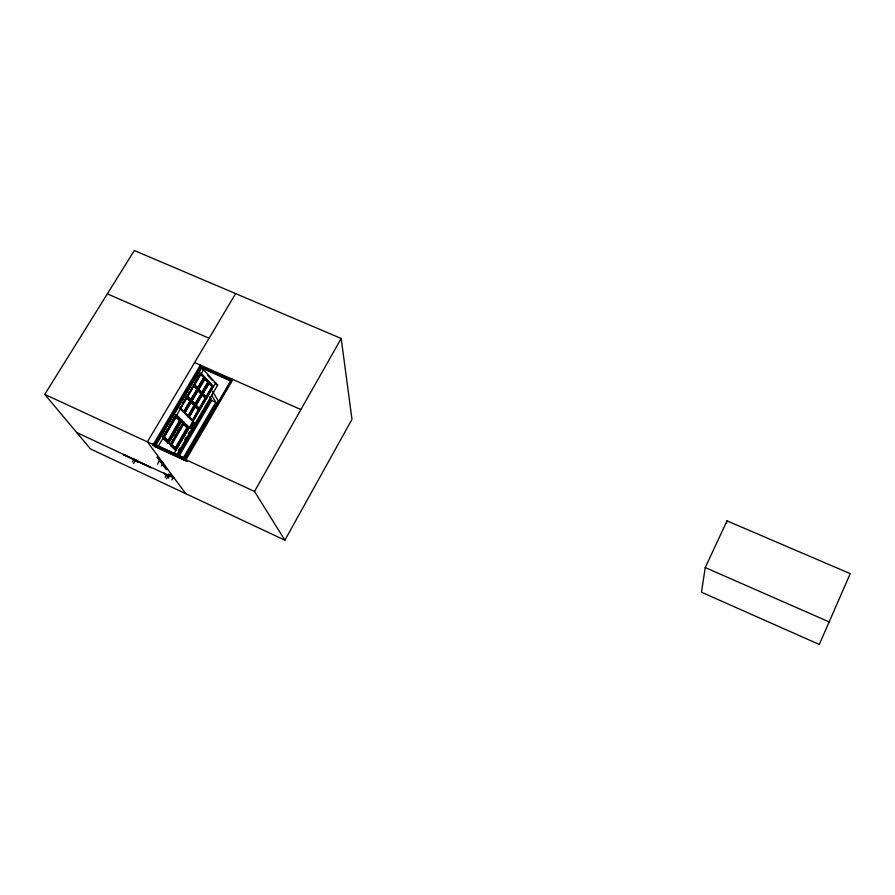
<?xml version="1.0" encoding="UTF-8"?>
<svg xmlns="http://www.w3.org/2000/svg" width="895" height="895" viewBox="0 0 895 895"><rect width="100%" height="100%" fill="white"/><g stroke="black" fill="none" stroke-linecap="round" stroke-linejoin="round"><path stroke-width="1.34" d="M167.779 442.846L181.349 420.079L182.099 420.348L168.629 443.17L167.779 442.846L180.611 420.247L181.461 420.113L176.796 415.56M163.237 438.46L168.417 443.081L181.886 420.27L180.88 420.337L175.834 415.403L163.516 436.189M175.89 415.47L175.901 414.665M170.699 445.665L175.375 450.062L188.185 427.642L189.136 427.553L175.8 450.219L170.598 444.647L183.453 422.116L182.032 424.51M183.218 422.82L183.24 422.037L184.09 422.339L170.654 445.128M190.534 400.915L183.822 412.282L184.672 412.595L205.223 377.813L203.747 377.712L197.325 388.34M184.034 412.36L180.555 408.019L186.731 396.832M184.851 413.333L188.073 416.6L188.084 415.817M188.286 416.678L184.694 412.752L191.407 401.385L195.39 405.502L188.711 416.835L184.538 412.293M197.471 389.191L190.747 399.729L191.642 400.803M190.993 400.58L197.202 389.482L198.108 389.414L194.137 385.208L187.413 396.563L191.418 400.725L187.558 396.194L194.137 385.208M191.966 428.045C190.322 426.356 190.792 427.765 191.116 426.77M191.866 427.799L192.19 427.049L191.832 427.642M186.708 397.626L190.266 401.217L191.619 401.463L199.764 409.91L198.287 409.798L192.28 420.885L193.13 421.187L180.398 408.388L187.156 396.977L191.172 401.15L184.258 412.595M192.492 420.963L199.126 409.675L192.492 420.963L189.304 417.719M198.321 409.787L190.959 402.023M189.214 416.869L195.613 405.748C201.487 410.883 199.462 411.711 195.166 406.386L195.188 405.592M195.289 424.219L194.83 424.655L195.289 424.14M195.222 406.397L195.613 405.748M202.27 393.822L195.625 405.088L191.653 400.96L198.332 389.649C204.194 394.874 202.192 395.735 197.884 390.298L197.907 389.504M197.929 388.855L204.575 377.6L197.94 389.012M197.94 390.321L198.332 389.649M199.182 408.4L200.01 409.485L187.256 396.116M205.47 398.275L199.372 409.261L205.973 398.04L205.201 398.174L199.126 408.433M194.909 383.205L200.424 373.282L212.797 386.45L206.219 397.626M202.516 393.408L209.128 382.187L205.235 377.981L198.578 389.236L202.516 393.408L198.153 389.09L205.011 377.746L201.073 373.495L194.383 384.794L198.354 389.001L194.528 384.436L200.648 373.349M200.681 374.121L201.073 373.495M201.834 394.628L201.856 393.834L202.717 394.136L206.611 398.264L205.134 397.738M202.729 393.476L201.845 392.379L207.83 382.098M202.069 393.912C202.013 395.31 205.268 395.299 206.398 398.185L199.798 409.418L195.86 405.323L202.505 394.057M207.931 382.176C201.084 373.618 205.615 382.355 209.128 382.187M204.81 377.835L204.776 378.63M206.029 396.765L211.992 386.562L212.797 386.45M206.644 397.772L206.297 396.854L212.294 386.685L213.223 386.595L209.352 382.433L202.74 393.643L206.644 397.772L213.223 386.595M192.022 427.676L191.038 427.441M182.793 421.523L189.337 427.631L176.55 414.9L176.27 415.515L180.969 420.348L168.059 442.208L163.136 437.431L176.114 414.743L176.762 414.978M193.354 423.234L193.018 423.838L194.148 423.637A1.488 0.917 -69.6 0 0 193.13 422.25A1.488 0.917 -69.6 0 0 192.123 424.364A1.488 0.917 -69.6 0 0 193.566 424.622A1.454 0.895 -69.6 0 1 192.145 424.353A1.454 0.895 -69.6 0 1 193.13 422.283A1.454 0.895 -69.6 0 1 194.025 423.603L193.935 423.738M193.186 423.827L193.163 423.201M193.913 423.391L193.421 423.76M178.194 406.901L178.575 407.605M187.156 396.977L186.876 397.593M191.407 401.385L191.127 401.989M205.235 377.981L204.843 378.607M194.875 378.674L195.244 379.558M209.352 382.433L188.409 416.88M705.249 567.564L701.467 592.21L819.305 644.467L850.25 573.65L727.031 520.856L705.249 567.564L829.173 621.913M726.561 523.519L727.031 520.856M197.213 376.224L196.43 375.374M180.577 404.238L179.783 403.444M162.98 431.949L163.751 432.621M168.17 440.687L163.841 437.152L176.08 416.488L179.906 420.818L168.17 440.687L163.841 437.152M175.722 416.925L179.906 420.818M175.409 448.35L171.292 444.367L175.409 448.35L187.458 427.888L183.05 424.264M191.519 426.949L192.156 427.855M193.6 423.659L192.917 424.051M191.675 427.128L192.582 426.602L192.291 428.023M284.89 540.211L351.981 419.352L341.196 338.478L134.328 250.533L44.75 394.393L90.529 448.966L284.89 540.211L254.482 491.433L185.265 459.403L184.829 460.153L153.492 445.643L152.743 444.636L153.526 443.439L155.954 445.095L201.621 368.08L200.872 366.816L154.902 444.323M254.482 491.433L341.196 338.478M171.896 479.933L173.54 477.124M183.99 459.236L218.19 400.815L212.507 391.249M184.829 460.153L184.135 459.157L184.907 457.949L186.652 461.384M231.011 380.162L185.746 458.587M186.249 457.681L188.364 454.078M189.762 451.673L191.877 448.059M193.286 445.654L194.696 443.249M196.81 439.635L198.22 437.23M199.63 434.825L201.733 431.211M203.143 428.806L215.113 408.344M216.523 405.938L224.969 391.495M226.379 389.09L230.608 381.874M232.208 379.178L231.503 380.375L200.391 366.603L201.095 365.417M232.935 379.502L186.003 459.75L187.323 461.63L154.6 446.482M178.429 450.442L179.839 448.048M184.762 439.669L186.171 437.263M188.286 433.672L189.695 431.278M191.094 428.884L192.503 426.49M191.44 429.152L192.671 426.982L191.821 426.669L192.694 427.016M176.74 454.817L217.675 385.13L201.431 367.487M195.11 424.264L193.902 424.23M177.825 455.354L211.309 398.32M165.172 477.348L166.806 474.563L163.908 473.075L165.34 474.988L168.092 476.274L166.313 478.87M177.971 455.555L211.444 398.532L177.948 455.633M178.978 456.226L211.723 400.423L209.598 396.899M168.204 478.21L169.849 475.402L168.528 474.037L172.668 475.972M183.117 458.139L215.84 402.269L211.623 395.221M171.426 442.488L173.552 438.897M174.961 436.491L176.382 434.097M179.917 428.101L177.792 431.703L179.805 428.067M182.479 423.906L170.296 444.558L175.017 449.234M188.028 415.839L194.047 405.323M171.292 444.367L183.408 423.838L187.458 427.888M188.073 416.6L194.741 405.278L195.602 405.58M193.6 385.029L202.483 393.889L201.632 393.599L195.199 404.943L201.845 393.677L201.341 393.901M201.878 393.185L208.49 381.975L207.875 382.165M171.84 444.256L183.52 424.443M208.199 382.277L188.174 416.645L188.923 416.913L209.34 382.266L207.853 381.751M188.297 416.835L194.953 405.357L194.439 405.592M208.703 382.042L202.091 393.263L202.169 392.491M189.147 417.148L209.564 382.501M161.436 465.937L163.125 463.073M171.359 444.077L175.196 448.272L186.697 427.933M198.914 409.608L192.57 420.247L192.917 421.109L199.551 409.832M199.798 409.418L199.451 408.545L205.76 397.962L201.856 393.834M206.007 397.548L212.585 386.383M175.375 450.062L188.711 427.396L183.162 422.753M173.865 453.944L215.639 382.915L214.151 382.411M164.389 437.04L176.203 417.092M189.841 400.96L183.833 411.487M190.803 399.707L196.9 389.403L193.409 385.767M184.459 412.517L184.213 411.722L190.266 401.217M204.474 377.556L183.822 412.282L180.566 408.981M184.046 412.517L190.747 400.994L187.323 397.593M191.015 400.736L197.683 389.269L193.678 385.857M184.157 412.561L205.011 377.746M198.108 389.414L191.228 400.815L191.866 401.038M163.908 436.861L167.812 441.123L179.436 420.639M184.907 412.83L205.447 378.059L204.586 377.768L204.507 378.54M167.734 442.085L180.667 420.27M167.991 442.924L181.461 420.113M157.665 464.181L158.885 461.104L163.986 464.27M174.861 436.458L176.27 434.064M153.202 444.569L200.368 365.093M153.492 445.643L153.929 444.904L155.406 446.918M156.177 443.685L157.576 441.313M158.012 440.709L180.756 402.224M182.211 399.897L197.873 373.495M198.321 372.6L201.42 367.386L201.912 368.237M163.214 436.525L164.579 434.232M165.933 431.938L167.298 429.645M168.652 427.351L170.005 425.058M171.37 422.764L172.724 420.471M174.077 418.189L175.442 415.895M182.916 403.052L186.059 397.973M186.462 397.067L187.883 394.673M188.33 394.147L189.673 391.876M191.015 389.605L192.358 387.334M194.618 383.519L195.96 381.259M197.303 378.999L198.634 376.739M181.707 405.636L180.253 407.93L184.213 411.722M183.027 403.298L184.381 400.971M189.304 392.648L193.409 385.723M175.386 449.279L188.498 427.318L175.118 449.223L176.013 450.297L162.968 437.823L176.55 414.9M132.326 461.977L133.814 459.012L136.543 460.287L138.054 462.223L135.19 460.757L133.545 463.52M235.642 293.605L147.395 441.884L185.813 493.704M194.696 404.216L201.039 393.778L197.37 389.862M195.86 405.323L199.451 408.5M202.74 393.643L206.297 396.854M170.654 444.67L183.878 422.272L183.486 422.921L188.129 427.62M188.789 416.611L192.57 420.247L189.147 416.712M194.741 405.278L190.691 401.889M196.106 405.043L195.434 405.178L196.072 405.401M190.232 401.228L190.747 400.994M189.897 401.117L186.44 397.492M201.632 393.599L200.972 393.733M211.958 386.573L208.636 382.937L212.294 386.685M206.398 398.185L205.503 398.264L202.001 394.438M204.776 377.813L200.346 374.009M202.785 369.523L203.534 369.78L158.113 446.448L155.853 444.334L158.046 446.46M200.346 374.054L203.803 377.735L197.739 387.982L198.567 389.068M216.187 384.626L217.675 385.13M212.686 386.416L213.435 386.674L201.285 373.573M193.846 384.604L194.595 384.872M198.052 389.056L198.791 389.314M197.571 389.224L198.321 389.493M198.545 389.728L197.806 389.47L197.616 390.209M202.102 393.42L202.952 393.722M206.118 397.593L206.857 397.85L194.26 384.335M186.876 396.373L187.626 396.642M186.518 396.753L191.385 401.217L189.897 400.692M195.009 404.07L195.837 405.166M195.076 405.558L195.826 405.815M193.969 424.107L194.808 424.599M107.344 293.862L209.072 338.243M194.607 362.542L300.888 409.563M205.145 369.042L212.596 372.342M215.08 373.439L218.805 375.094M221.3 376.191L225.025 377.847M201.14 367.867L230.955 381.069M211.723 400.423L215.84 402.269M155.819 444.815L185.836 458.699M155.596 444.96L166.201 449.972M166.85 450.163L185.612 458.844M44.75 394.393L153.202 444.569M152.743 444.636L184.135 459.157M76.78 432.565L174.279 478.143M155.696 444.614L157.621 446.448M162.868 437.331L167.79 442.052M179.873 408.198L188.532 417.003M189.091 417.652L191.485 420.079M191.564 401.978L198.343 408.858M191.798 400.602L195.613 404.786M194.282 385.834L200.267 392.01M201.431 393.688L204.563 396.988M201.778 394.561L205.078 398.006M204.161 377.623L206.51 380.14M207.629 375.329L212.283 380.386M161.368 435.518L161.726 436.033M175.084 447.668L175.196 448.272M167.689 440.508L167.812 441.123M193.846 423.536L193.846 423.659A1.208 0.738 -69.6 0 0 193.197 422.406A1.208 0.738 -69.6 0 0 192.224 423.782A1.208 0.738 -69.6 0 0 192.996 424.678M191.675 427.172A1.208 0.738 -69.5 0 1 190.355 427.855A1.208 0.738 -69.5 0 1 190.747 425.964A1.208 0.738 -69.5 0 1 191.798 426.579M191.922 427.262A1.342 0.828 -69.5 0 1 190.389 427.967A1.342 0.828 -69.5 0 1 191.027 425.796A1.342 0.828 -69.5 0 1 192.022 426.926M193.354 425.796L192.503 425.494L193.376 425.83M158.303 457.681L156.994 457.076L165.888 469.014L167.164 469.618L158.303 457.681M150.718 467.358L123.544 454.66L151.132 467.895L150.718 467.358"/></g></svg>
